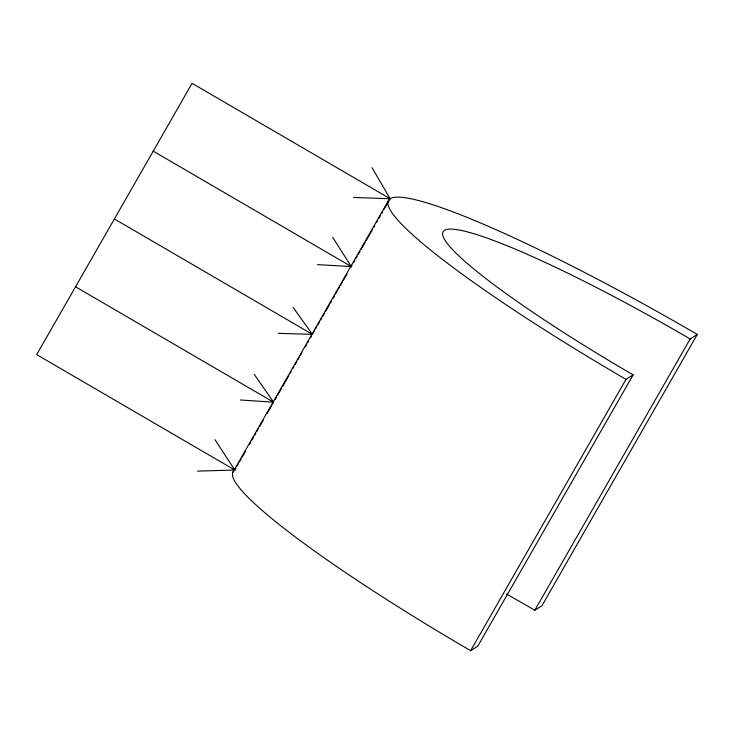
<?xml version="1.0" encoding="UTF-8"?>
<svg xmlns="http://www.w3.org/2000/svg" width="734" height="734" viewBox="0 0 734 734"><rect width="100%" height="100%" fill="white"/><g stroke="black" fill="none" stroke-linecap="round" stroke-linejoin="round"><path stroke-width="1.1" d="M232.66 472.678L388.038 201.382M235.908 468.035L234.77 470.017L197.602 471.109M237.045 466.044L238.183 464.062M239.321 462.071L241.027 459.089M242.165 457.099L245.578 451.135M249.569 444.18L250.707 442.198M251.845 440.207L253.551 437.225M254.689 435.234L255.827 433.253M256.964 431.262L258.671 428.28M259.808 426.298L263.222 420.334M267.204 413.38L271.195 406.416M272.332 404.434L273.47 402.443M275.177 399.461L276.314 397.479M277.452 395.488L281.434 388.534M282.572 386.543L288.838 375.615M289.976 373.624L291.114 371.643M292.82 368.661L293.958 366.67M295.096 364.679L296.802 361.697M297.94 359.715L299.077 357.724M300.215 355.742L301.922 352.76M305.335 346.797L306.482 344.806M307.619 342.824L308.757 340.833M310.464 337.851L311.601 335.86M312.739 333.878L314.446 330.896M315.583 328.905L316.721 326.924M317.859 324.933L319.565 321.951M320.703 319.96L321.841 317.978M322.978 315.987L324.694 313.005M325.832 311.023L329.245 305.06M330.383 303.069L331.52 301.078M333.227 298.105L334.365 296.114M335.502 294.123L337.209 291.141M338.346 289.159L339.484 287.168M340.622 285.177L342.328 282.205M343.475 280.214L346.888 274.25M350.87 267.295L352.008 265.304M353.715 262.322L354.852 260.341M355.99 258.35L357.128 256.359M358.265 254.377L359.972 251.395M361.11 249.404L365.101 242.449M366.238 240.458L372.496 229.531M373.634 227.54L374.771 225.558M376.478 222.576L377.615 220.585M378.753 218.604L380.469 215.622M381.607 213.631L382.744 211.64M383.882 209.658L390.139 198.721L372.046 167.664M235.219 469.76A314.849 37.278 29.8 0 0 470.632 650.673L626.01 379.386L633.139 374.891A251.881 29.828 29.8 0 1 444.446 230.366A251.881 29.828 29.8 0 1 690.171 338.952L697.3 334.456A314.849 37.278 29.8 0 0 390.139 198.721L192.069 83.327L36.7 354.614L234.77 470.017L214.989 439.675M633.139 374.891L477.77 646.186L470.632 650.673M506.432 594.017A251.881 29.828 29.8 0 1 534.802 610.248L690.171 338.952M697.3 334.456L541.931 605.752L534.802 610.248M278.168 333.319L312.455 334.374L293.049 307.326M353.494 197.464L390.139 198.721A314.849 37.278 29.8 0 0 626.01 379.386M317.501 264.635L351.292 266.552L332.658 237.311M240.477 399.993L273.608 402.195L254.193 374.312M153.232 151.149L351.292 266.552M114.385 218.971L312.455 334.374M75.547 286.792L273.608 402.195"/></g></svg>
